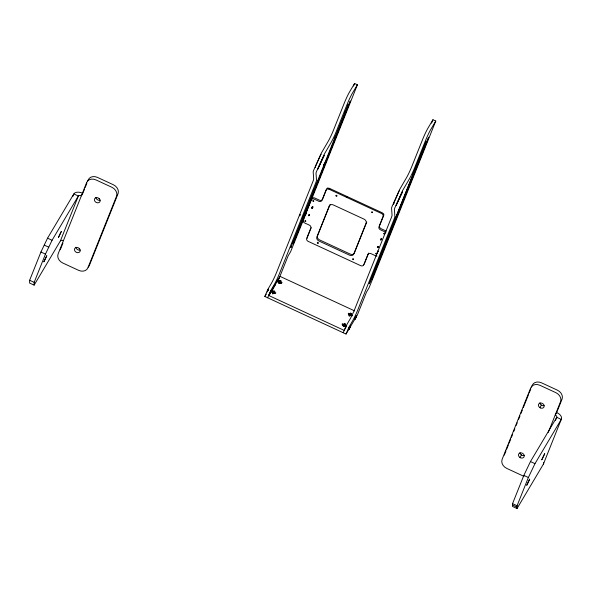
<?xml version="1.0" encoding="UTF-8"?>
<svg xmlns="http://www.w3.org/2000/svg" width="592" height="592" viewBox="0 0 592 592"><rect width="100%" height="100%" fill="white"/><g stroke="black" fill="none" stroke-linecap="round" stroke-linejoin="round"><path stroke-width="0.89" d="M84.515 189.137L82.858 193.288A7.504 4.359 21.8 0 0 73.822 193.924L47.545 238.176L40.937 252.014L29.637 280.26L29.6 283.035L34.129 285.129L60.406 240.877L78.351 196.019A2.501 1.45 21.8 0 1 81.363 195.804L82.48 193.917M34.129 285.129L34.166 282.354L45.458 254.109L52.066 240.271L78.351 196.019L73.822 193.924L72.831 196.418M556.717 412.498L555.222 415.014A2.501 1.45 21.8 0 1 556.739 417.316L530.454 461.568L523.846 475.406L512.546 503.651L512.509 506.434L517.038 508.528L543.323 464.276L561.26 419.41A7.504 4.359 21.8 0 0 556.717 412.498L562.03 399.2A7.696 6.238 30.7 0 0 557.398 390.165L541.48 382.802A7.696 6.238 30.7 0 0 532.193 385.399L531.512 387.101M517.038 508.528L517.075 505.746L528.375 477.5L534.983 463.662L561.26 419.41L556.739 417.316L555.407 420.638M270.085 293.284L270.581 292.056M271.92 289.88L270.5 292.589M292.33 243.497L292.633 242.772M302.793 217.331L303.126 216.502M315.558 187.301L315.854 186.576M291.301 246.746L290.894 247.53L348.029 104.858M348.954 328.316L348.377 329.663L350.286 326.096M372.997 275.894L428.682 137.248M413.179 173.952L382.173 251.467C381.685 253.687 380.116 254.553 382.173 252.066M423.036 148.925L426.41 141.111L369.267 283.768L381.781 252.451M428.697 137.27L371.591 279.905L373.611 274.755L373.019 275.894M317.319 242.357L318.111 242.424L318.178 243.142M336.019 195.493L336.189 196.07M352.654 259.089C353.861 257.52 353.89 260.954 352.654 259.081M372.264 212.639C373.367 211.011 370.052 212.158 372.264 212.639M375.824 253.583C376.327 255.64 377.637 252.606 375.824 253.591M273.896 293.284L274.784 291.397L273.719 291.123M280.223 282.732L280.993 280.941L279.927 280.667M345.262 324.253L344.788 323.861L344.27 325.245M351.47 313.797L350.997 313.405L350.819 313.982M300.344 214.556L300.144 214.667M349.376 328.057L350.005 326.969L349.08 329.374M383.727 249.41C382.358 252.925 385.118 246.575 384.267 249.003M273.127 292.241L272.653 293.195L272.89 292.796M279.372 282.976L279.846 281.962L279.446 282.939M344.122 325.245L343.767 325.866L344.056 325.282M349.857 315.751C350.279 314.3 350.279 315.403 350.582 315.033M350.101 315.225L350.331 314.737L350.161 315.484M350.286 326.177L348.348 329.603L349.65 327.087M272.964 293.01L273.245 292.426M273.001 293.262L274.303 291.086L273.193 293.417L273.896 292.574L273.415 293.329L273.541 292.825M273.793 293.484L273.963 292.737L275.509 293.469L275.835 292.922L274.296 292.211L274.784 291.397M274.2 292.862L274.192 293.269M274.355 292.862L273.933 293.366M279.143 282.665L279.461 282.007M279.276 282.761L280.512 280.63L279.927 283.087M279.683 283.043L279.875 282.007L279.283 282.702M280.149 283.242L280.342 282.229L280.097 282.673M303.8 215.207L302.882 217.368L303.222 216.561M303.363 216.657C303.319 218.418 303.185 216.628 303.74 216.99C303.622 217.234 303.948 217.257 303.763 217.212M303.319 217.375L303.585 216.983M278.95 278.795L288.104 255.907L290.694 251.548L306.012 213.431M343.108 325.733L343.367 324.875L343.116 325.326M343.175 325.896L343.604 324.986L343.478 325.348M343.338 325.844L343.612 325.341M343.893 325.311L343.582 325.911M344.226 325.556L344.085 325.652M349.08 315.166L349.413 314.493M349.147 315.329L349.502 314.67M349.317 315.277L349.583 314.774M349.398 315.447L349.813 314.53L349.561 315.395M349.561 327.768L348.821 329.5L350.057 327.161L349.339 328.745L349.191 328.138M377.999 251.696C377.341 252.784 378.199 249.994 377.755 251.852M378.036 251.2L377.592 251.911M267.458 291.072L268.28 289.162L268.146 289.666M267.799 290.635L267.88 290.894M299.937 215.214L299.878 215.629M349.339 328.745L349.428 327.702M355.163 317.86L354.578 319.169L356.465 315.684L354.586 319.206L356.236 316.528L355.052 319.066L355.503 317.142M355.23 318.141L355.637 317.245M355.548 318.289L355.955 317.393M381.507 253.716L381.855 253.021M383.535 249.654L383.882 248.781M383.801 249.824L384.201 248.929M267.192 291.982L267.303 291.693M268.465 289.207L268.235 289.888M279.52 282.406L279.639 281.903L279.476 282.266M302.875 216.494L302.778 217.042M279.69 282.976L279.942 282.177L279.579 282.717M303.296 216.509C302.571 218.3 303.925 215.91 303.296 216.998M304.902 213.401L305.006 212.854M344.292 325.385L344.144 325.911M349.25 328.16L349.398 327.768L349.043 328.538M355.829 316.602C354.438 320.139 355.97 316.32 355.459 317.704M383.616 249.195C384.193 248.1 383.098 250.305 383.668 249.225M315.218 167.085L315.255 167.632M276.272 282.702L276.79 281.6M278.018 279.727L277.5 280.83M273.016 293.277L273.075 292.751M304.932 213.327L305.132 212.876M305.516 212.802L305.317 213.253M279.409 282.658L279.668 282.11M279.957 283.006L280.179 282.28L281.718 283.013L282.044 282.465L280.512 281.755L280.993 280.941M343.449 325.874L343.76 325.341M349.302 314.463L348.991 314.996M350.39 315.129L350.745 314.16M60.258 249.78L62.922 243.134M85.181 187.472L86.846 183.32M87.505 181.655L88.171 179.998A7.696 6.238 30.7 0 1 97.465 177.4L113.375 184.763A7.696 6.238 30.7 0 1 118.015 193.799L89.436 265.246A7.696 6.238 30.7 0 1 88.097 267.162M343.212 332.726L346.157 325.778L349.709 319.687A8.517 0.629 -65.2 0 0 354.83 308.965L390.986 218.559A8.517 0.629 -65.2 0 0 392.059 215.222L391.556 208.007L391.919 206.823L399.711 189.373L406.482 177.741A8.517 0.629 -65.2 0 0 411.603 167.018L422.925 138.72A8.517 0.629 -65.2 0 1 428.046 127.998L432.952 119.732L435.771 121.034L369.068 287.808L366.478 292.167L357.324 315.055L346.031 334.036L264.839 296.474L267.784 289.525L271.336 283.435A8.517 0.629 -65.2 0 0 276.449 272.712L312.613 182.299A8.517 0.629 -65.2 0 0 313.686 178.962L313.183 171.747L313.545 170.57L321.33 153.113L328.109 141.488A8.517 0.629 -65.2 0 0 333.229 130.765L344.544 102.46A8.517 0.629 -65.2 0 1 349.665 91.738L354.578 83.472L357.398 84.782L306.427 212.21M267.658 297.776L270.603 290.827L274.155 284.737A8.517 0.629 -65.2 0 0 279.276 274.015L315.432 183.609A8.517 0.629 -65.2 0 0 316.505 180.271L316.002 173.049L316.365 171.872L324.15 154.423L330.928 142.79A8.517 0.629 -65.2 0 0 336.049 132.068L347.363 103.77A8.517 0.629 -65.2 0 1 352.484 93.04L357.398 84.782M270.048 293.38L270.537 292.152M271.291 291.286L271.78 290.065M353.55 86.04L354.578 83.472M276.745 281.696L276.257 282.924L277.537 280.734M276.59 282.739L277.041 281.607M316.165 186.162L293.188 243.652L350.323 100.995L346.986 108.787L347.252 108.077M347.563 107.67L315.588 187.287M309.816 231.139L307.352 237.303A2.553 2.072 30.7 0 0 307.248 238.28M310.127 230.369L311.185 227.72M366.751 222.059L354.393 252.962A3.404 2.76 30.7 0 1 350.279 254.109L319.562 239.901A3.404 2.76 30.7 0 1 317.504 235.897L329.87 204.995A3.404 2.76 30.7 0 1 330.107 204.551M343.76 325.163L344.389 323.595L345.365 324.046L344.07 326.229L343.094 325.77L343.575 324.956L342.043 324.246L342.368 323.698L343.9 324.409L344.389 323.595M344.344 326.281L344.973 324.712L345.38 324.897L344.662 326.621M349.162 316.069L349.791 314.5L348.251 313.79L348.577 313.242L350.109 313.952L350.597 313.138L351.574 313.59L350.279 315.773L349.302 315.314L349.791 314.5M349.48 315.529L350.109 313.952M350.597 313.138L349.657 315.233M346.031 334.036L348.977 327.087L352.529 320.997A8.517 0.629 -65.2 0 0 357.649 310.267L393.806 219.861A8.517 0.629 -65.2 0 0 394.879 216.524L394.383 209.309L394.738 208.132L402.53 190.676L409.301 179.05A8.517 0.629 -65.2 0 0 414.422 168.32L425.744 140.023A8.517 0.629 -65.2 0 1 430.865 129.3L435.771 121.034M350.079 326.281L349.125 328.286M431.583 123.151L432.952 119.732M356.406 315.765L355.407 317.682M504.295 455.144L505.997 450.889M506.678 449.187L508.373 444.932M509.053 443.238L510.755 438.983M511.436 437.281L512.457 434.728M513.819 431.324L514.84 428.778M516.202 425.374L517.223 422.821M518.585 419.417L519.946 416.021M520.96 413.468L522.322 410.064M523.343 407.511L528.449 394.753M529.13 393.051L530.832 388.803M548.244 432.456L560.535 401.716A7.696 6.238 30.7 0 0 555.903 392.681L539.985 385.318A7.696 6.238 30.7 0 0 530.698 387.915L502.12 459.362A7.696 6.238 30.7 0 0 506.759 468.398L522.669 475.761A7.696 6.238 30.7 0 0 523.979 476.249M347.622 105.642L348 104.873M272.757 294.017L273.43 292.618M267.384 290.938L267.762 290.087M279.224 282.073L279.106 282.14M278.536 283.131L279.032 282.029M279.047 283.368L279.328 282.717M304.688 212.928L304.658 213.349L304.895 212.765M272.52 292.714L272.794 292.211M273.075 293.04L272.586 292.115L271.143 291.449M280.963 283.294L281.237 282.769L281.008 283.316M342.546 325.341L342.894 324.66L342.657 325.26M342.694 325.348L343.131 324.771L343.064 325.445M349.798 315.499L350.116 314.803L349.62 315.936M350.346 315.218L350.516 314.855L350.279 315.24M315.395 166.648L320.561 155.163M277.951 279.898L277.552 280.712M343.412 326.392L344.788 323.861M344.877 325.26L344.47 326.155M299.611 215.784L299.878 215.199M267.584 290.776L267.88 290.11L267.71 290.502M381.433 253.309L381.011 254.493L382.247 252.148M381.566 253.354L381.196 254.405L382.195 251.955L380.811 254.397L381.973 251.844L381.47 253.383M381.892 252.799L381.529 252.732M349.724 327.827L348.999 329.307M273.97 292.751L273.489 293.573L272.512 293.121L272.823 292.485M344.011 326.407L344.322 325.726L343.819 325.489M302.897 216.813L303.074 216.332L302.882 216.657M273.319 292.751L273.001 293.284L273.312 292.981M274.066 293.358L273.933 292.781M274.422 293.38L274.607 292.899L274.133 293.395M279.942 282.717L280.179 282.295L279.698 283.117L278.721 282.665L280.001 280.393M348.925 314.685L349.11 314.204L348.858 314.655M349.865 315.122L350.05 314.641L349.813 315.24M350.997 313.405L349.872 315.662M350.323 315.721L350.538 315.27L350.027 315.033M267.91 290.221L267.503 291.049M383.364 250.527L384.467 248.041L383.764 249.491M305.198 213.053C306.049 211.936 304.377 214.815 305.857 212.942C305.613 213.823 305.398 213.727 306.086 213.09C305.22 214.526 306.922 212.032 305.827 213.89M274.355 293.351L274.562 292.959M377.526 251.334C378.059 250.32 377.037 252.37 377.578 251.356M348.629 314.544L348.821 314.204L348.681 314.574M350.035 315.196L350.279 314.744M398.705 191.889L393.377 204.107M324.031 164.273L323.743 164.924L324.734 162.881M412.868 174.366L412.572 175.077L423.643 147.785L423.08 148.881M305.657 212.979L305.398 213.364M345.661 110.549L344.662 112.65L345.269 111.525M335.198 136.715L334.214 138.757L334.806 137.692M314.263 189.04L313.272 191.12L313.871 190.025M303.407 216.191L302.815 217.331M293.336 241.373L292.359 243.482M268.035 289.799L268.465 289.081M398.941 191.416L399.334 190.698M303.2 217.353L303.504 216.879M279.55 282.029L276.634 280.66M320.783 154.756L321.138 154.194M393.991 203.33L393.636 203.892M383.461 250.379L383.742 249.025M311.614 207.777C313.087 206.342 311.207 209.812 312.265 206.682M311.725 207.925L312.376 206.83M311.873 208.021L312.865 206.963L312.213 208.058M312.043 208.073L312.687 206.978M312.361 207.984L313.005 206.889M308.528 215.51C309.993 214.067 308.114 217.538 309.179 214.415M308.639 215.651L309.29 214.556M308.787 215.747L309.431 214.652M330.047 189.262L327.369 188.367A2.553 2.072 30.7 0 1 329.589 188.426L382.01 212.676A2.553 2.072 30.7 0 1 383.572 214.371L383.734 214.097A2.553 2.072 30.7 0 1 383.712 215.407L379.598 225.707A2.553 2.072 30.7 0 0 381.137 228.712L385.762 230.85A2.553 2.072 30.7 0 1 386.169 231.08M270.056 293.736L270.381 293.195M270.833 292.433L274.91 285.566M278.188 280.038L278.987 278.691M272.512 293.121L273.793 290.85M363.37 264.883L363.532 264.617A2.553 2.072 30.7 0 0 364.398 263.692L368.52 253.391A2.553 2.072 30.7 0 1 368.698 253.058M380.626 239.812L381.204 238.665M380.7 239.864C382.269 238.561 378.762 240.404 381.344 238.768M380.863 239.908L381.514 238.813M381.041 239.893L381.692 238.798M377.607 247.589C379.176 246.287 375.676 248.129 378.258 246.494M377.77 247.634L378.421 246.538M377.948 247.619L378.599 246.524M378.088 247.545L378.739 246.45M351.5 314.596L351.182 314.256M346.091 327.11L344.152 330.373L268.598 295.423L279.935 276.338L354.645 310.904M539.911 407.592L541.406 405.069M519.976 457.431L521.471 454.915M264.839 296.474L266.245 294.098M269.071 295.408L271.417 291.449M272.364 289.865L273.77 287.497M274.718 285.914L275.657 284.33M277.063 281.962L278.011 280.379M336.019 195.501C336.981 194.398 337.573 196.966 336.189 196.063M317.327 242.35L317.786 243.245M318.185 243.134L317.778 243.253M377.437 253.132L376.645 253.065M385.022 233.285L384.482 232.922M345.987 196.633L347.667 197.41M279.624 281.148L277.678 280.445M352.617 315.81L350.679 315.107M273.408 291.604L270.744 290.568M345.284 325.052L346.734 325.718M346.409 326.266C343.863 325.23 345.121 326.917 344.463 325.563M47.545 238.176L52.066 240.271M530.454 461.568L534.983 463.662M44.237 245.095L48.766 247.19M40.937 252.014L45.458 254.109M523.846 475.406L528.375 477.5M29.637 280.26L34.166 282.354M512.546 503.651L517.075 505.746M512.531 505.043L517.06 507.137M304.932 221.156C306.76 222.525 305.28 219.21 304.924 221.164M303.659 219.232A2.553 2.072 30.7 0 1 303.763 218.862M327.531 188.101A2.553 2.072 30.7 0 0 326.666 189.018L322.544 199.319A2.553 2.072 30.7 0 1 319.458 200.177L314.833 198.039A2.553 2.072 30.7 0 0 311.747 198.897M385.91 232.471A2.553 2.072 30.7 0 0 385.111 231.946L380.486 229.807A2.553 2.072 30.7 0 1 378.947 226.803L383.061 216.502A2.553 2.072 30.7 0 0 381.522 213.497L329.1 189.248A2.553 2.072 30.7 0 0 326.014 190.113L321.893 200.414A2.553 2.072 30.7 0 1 318.807 201.273L314.182 199.134A2.553 2.072 30.7 0 0 311.096 199.992L303.111 219.958A2.553 2.072 30.7 0 0 304.651 222.955L309.283 225.093A2.553 2.072 30.7 0 1 310.822 228.098L306.7 238.398A2.553 2.072 30.7 0 0 308.24 241.403L360.661 265.653A2.553 2.072 30.7 0 0 363.747 264.794L367.869 254.486A2.553 2.072 30.7 0 1 370.955 253.628L375.58 255.766A2.553 2.072 30.7 0 0 376.971 256.04M543.671 462.663A7.504 4.359 21.8 0 1 543.323 464.276M544.078 405.609A3.019 2.449 30.7 0 1 541.88 405.387L540.933 404.758A3.019 2.449 30.7 0 1 539.911 402.767M524.142 455.455A3.019 2.449 30.7 0 1 521.944 455.233L520.997 454.604A3.019 2.449 30.7 0 1 519.976 452.614M60.406 240.877A2.501 1.45 21.8 0 1 63.418 240.67M80.127 250.053A3.019 2.449 30.7 0 1 75.961 247.212M100.063 200.207A3.019 2.449 30.7 0 1 95.897 197.365M312.879 200.814C313.383 202.871 314.692 199.837 312.879 200.821M383.808 233.625C384.312 235.683 385.621 232.649 383.801 233.633M526.791 485.218L529.655 479.202L526.791 485.218M541.798 459.777L544.662 453.753L541.798 459.777M355.237 318.866L356.288 316.72L355.237 318.866M317.823 169.009L324.231 155.296L317.823 169.009M396.196 205.261L402.604 191.549L396.196 205.261M344.167 326.399L344.64 325.437L344.167 326.399M43.889 261.782L46.761 255.796L43.889 261.782M58.453 237.451L61.316 231.465L58.453 237.451M273.645 293.395L274.044 292.811L273.645 293.395M303.881 217.634L304.199 216.998L303.881 217.634M306.123 213.853L306.441 213.201L306.123 213.853M86.676 182.514L58.105 253.961A7.696 6.238 30.7 0 0 62.737 262.996L78.655 270.359A7.696 6.238 30.7 0 0 87.942 267.762L116.52 196.322A7.696 6.238 30.7 0 0 111.881 187.279L95.971 179.916A7.696 6.238 30.7 0 0 86.676 182.514M329.219 206.09L316.853 236.992A3.404 2.76 30.7 0 0 318.91 240.996L349.628 255.204A3.404 2.76 30.7 0 0 353.742 254.057L366.1 223.154A3.404 2.76 30.7 0 0 364.05 219.151L333.333 204.943A3.404 2.76 30.7 0 0 329.219 206.09M378.11 246.398L377.459 247.493L378.184 246.442M540.385 407.903L539.438 407.274A3.019 2.449 30.7 0 1 539.978 403.115A3.019 2.449 30.7 0 1 544.174 405.897A3.019 2.449 30.7 0 1 540.385 407.903M520.449 457.749L519.502 457.12A3.019 2.449 30.7 0 1 520.042 452.961A3.019 2.449 30.7 0 1 524.238 455.744A3.019 2.449 30.7 0 1 520.449 457.749M99.138 198.557L98.191 197.935A3.019 2.449 30.7 0 0 94.402 199.933A3.019 2.449 30.7 0 0 98.598 202.716A3.019 2.449 30.7 0 0 99.138 198.557M79.202 248.403L78.255 247.774A3.019 2.449 30.7 0 0 74.466 249.78A3.019 2.449 30.7 0 0 78.662 252.562A3.019 2.449 30.7 0 0 79.202 248.403"/></g></svg>
